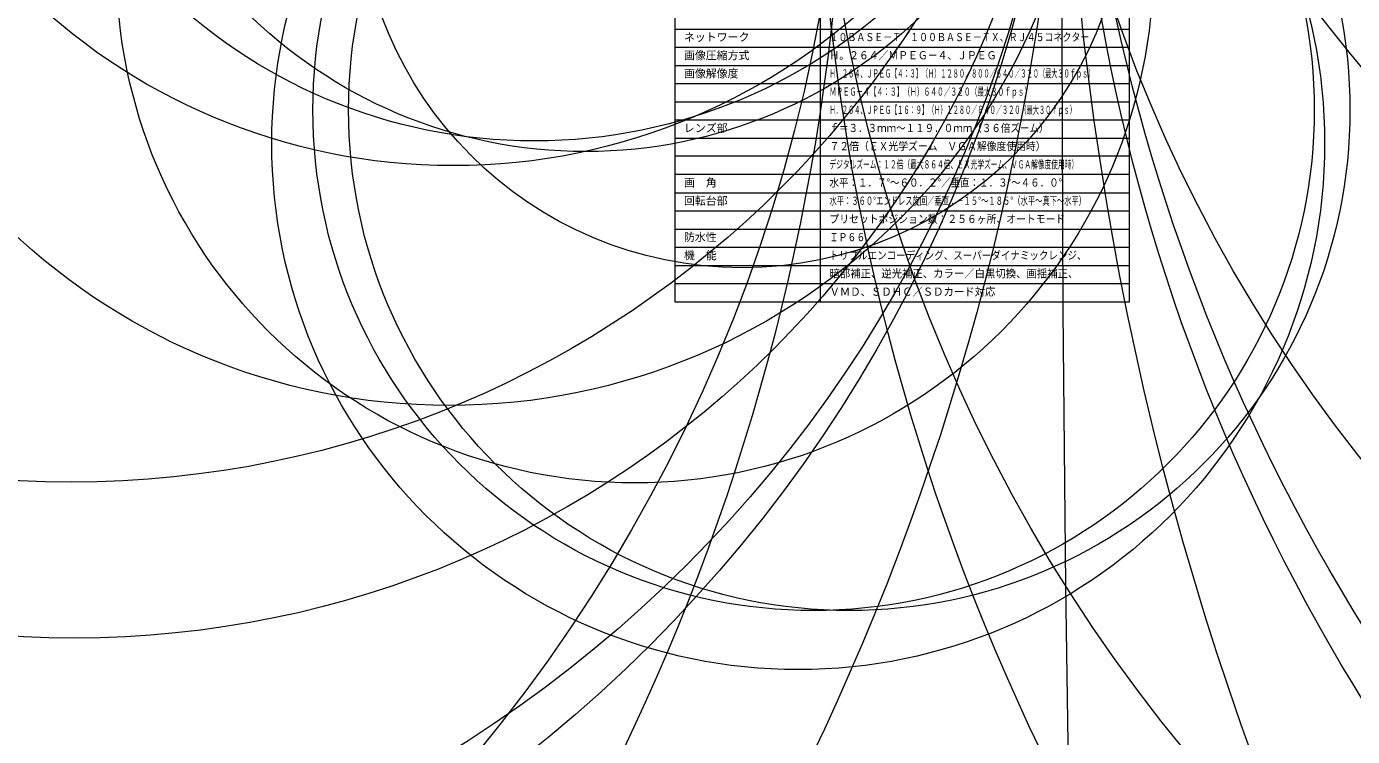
# Model space of a CAD drawing. Units: millimetres, scale not verified. Extents: x -13521 to 23392, y -15630 to 11631.
# Drawn here: x -240.7 to 123.8, y -236 to -40.8 of the extents above; entities that cross this region are included whole.
import ezdxf
from ezdxf.enums import TextEntityAlignment as Align

# ---------------------------------------------------------------- set-up
doc = ezdxf.new("R2010")
doc.units = ezdxf.units.MM
doc.header["$LTSCALE"] = 0.125
doc.layers.add('0-1_WAKU', color=1, linetype='Continuous', lineweight=18)
doc.layers.add('0-4_GAIKEI', color=1, linetype='Continuous', lineweight=18)
doc.layers.add('0-2_MOJI1', color=7, linetype='Continuous')
doc.styles.add('ＭＳ ゴシック', font='')
doc.styles.get('ＭＳ ゴシック').set_extended_font_data('MS Gothic')

msp = doc.modelspace()

# ---------------------------------------------------------------- linework, layer by layer
at = {"layer": '0-1_WAKU', "color": 4}
for p, q in [((-62.5, -21.5), (-62.5, -116.5)), ((-22.5, -116.5), (-22.5, -21.5)), ((62.5, -116.5), (62.5, -21.5)), ((-62.5, -116.5), (62.5, -116.5))]:
    msp.add_line(p, q, dxfattribs=at)
at = {"layer": '0-1_WAKU'}
for p, q in [((-62.5, -41.5), (62.5, -41.5)), ((-62.5, -46.5), (62.5, -46.5)), ((-62.5, -51.5), (62.5, -51.5)), ((-62.5, -56.5), (62.5, -56.5)), ((-62.5, -61.5), (62.5, -61.5)), ((-62.5, -66.5), (62.5, -66.5)), ((-62.5, -71.5), (62.5, -71.5)), ((62.5, -76.5), (-62.5, -76.5)), ((62.5, -81.5), (-62.5, -81.5)), ((-62.5, -86.5), (62.5, -86.5)), ((-62.5, -91.5), (62.5, -91.5)), ((-62.5, -96.5), (62.5, -96.5)), ((-62.5, -101.5), (62.5, -101.5)), ((-62.5, -106.5), (62.5, -106.5)), ((-62.5, -111.5), (62.5, -111.5))]:
    msp.add_line(p, q, dxfattribs=at)
at = {"layer": '0-4_GAIKEI'}
for centre, radius in [((11718.2313, -43.5485), 11674.2534), ((1680.1566, 1204.8046), 1998.5303), ((-4896.5205, -7005.2028), 8624.3126), ((907.0085, 53.8467), 862.592), ((-667.5851, 67.2276), 712.7527), ((-641.7044, 31.0658), 626.3595), ((601.5823, 31.1294), 625.1617), ((581.5518, 76.2102), 535.0859), ((581.3434, 55.7285), 534.8775), ((455.125, 100.9258), 419.7318), ((-459.0449, 41.4814), 443.4033), ((419.3163, 41.5312), 442.5992), ((-344.133, 63.9615), 388.6825), ((-311.5706, 63.3093), 356.7168), ((-228.4513, 109.7264), 275.7766), ((-227.5309, 63.1242), 272.0774), ((-123.4004, 90.2731), 169.3384), ((-101.1277, 74.4421), 146.726), ((-124.5288, 30.1332), 175.1462), ((-87.007, 57.3994), 132.6051), ((-237.0704, -344.9337), 496.548), ((-30.9873, -651.3985), 725.1254), ((-7.9387, -651.3986), 725.1255), ((-24.3654, -63.7568), 137.6261), ((-14.5606, -63.7568), 137.6261), ((-28.6036, -72.9353), 144.6831)]:
    msp.add_circle(centre, radius, dxfattribs=at)
at = {"layer": '0-4_GAIKEI', "color": 7}
for centre, radius in [((-73.5196, -23.8101), 142.4954), ((-43.9694, -1.608), 105.5262), ((-43.9694, -1.608), 105.5262)]:
    msp.add_circle(centre, radius, dxfattribs=at)

# ---------------------------------------------------------------- texts
at = {"layer": '0-2_MOJI1', "style": 'ＭＳ ゴシック'}
for s, p in [('ネットワーク', (-60, -45.5)), ('画像圧縮方式', (-60, -50.5)), ('画像解像度', (-60, -55.5)), ('レンズ部', (-60, -70.5)), ('画\u3000角', (-60, -85.5)), ('回転台部', (-60, -90.5)), ('防水性', (-60, -100.5)), ('機\u3000能', (-60, -105.5))]:
    msp.add_text(s, height=2.199, dxfattribs=at).set_placement(p, align=Align.BOTTOM_LEFT)
for s, width, p in [('１０ＢＡＳＥ－Ｔ／１００ＢＡＳＥ－ＴＸ、ＲＪ４５コネクター', 0.8, (-20, -45.5)), ('Ｈ。２６４／ＭＰＥＧ－４、ＪＰＥＧ', 0.9, (-20, -50.5)), ('Ｈ．２６４、ＪＰＥＧ【４：３】（Ｈ）１２８０／８００／６４０／３２０（最大３０ｆｐｓ）', 0.55, (-20, -55.5)), ('ＭＰＥＧ－４【４：３】（Ｈ）６４０／３２０（最大３０ｆｐｓ）', 0.6, (-20, -60.5)), ('Ｈ．２６４、ＪＰＥＧ【１６：９】（Ｈ）１２８０／６４０／３２０（最大３０ｆｐｓ）', 0.55, (-20, -65.5)), ('ｆ＝３．３ｍｍ～１１９．０ｍｍ（３６倍ズーム）', 0.85, (-20, -70.5)), ('７２倍（ＥＸ光学ズーム\u3000ＶＧＡ解像度使用時）', 0.9, (-20, -75.5)), ('デジタルズーム：１２倍（最大８６４倍、ＥＸ光学ズーム、ＶＧＡ解像度使用時）', 0.6, (-20, -80.5)), ('水平：１．７°～６０．２°／垂直：１．３°～４６．０°', 0.85, (-20, -85.5)), ('水平：３６０°エンドレス旋回／垂直：－１５°～１８５°（水平～真下～水平）', 0.65, (-20, -90.5)), ('プリセットポジション数：２５６ヶ所、オートモード', 0.9, (-20, -95.5)), ('ＩＰ６６', 0.8, (-20, -100.5)), ('トリプルエンコーディング、スーパーダイナミックレンジ、', 0.85, (-20, -105.5)), ('暗部補正、逆光補正、カラー／白黒切換、画揺補正、', 0.95, (-20, -110.5)), ('ＶＭＤ、ＳＤＨＣ／ＳＤカード対応', 0.95, (-20, -115.5))]:
    msp.add_text(s, height=2.199, dxfattribs=dict(at, width=width)).set_placement(p, align=Align.BOTTOM_LEFT)

doc.saveas('drawing.dxf')
